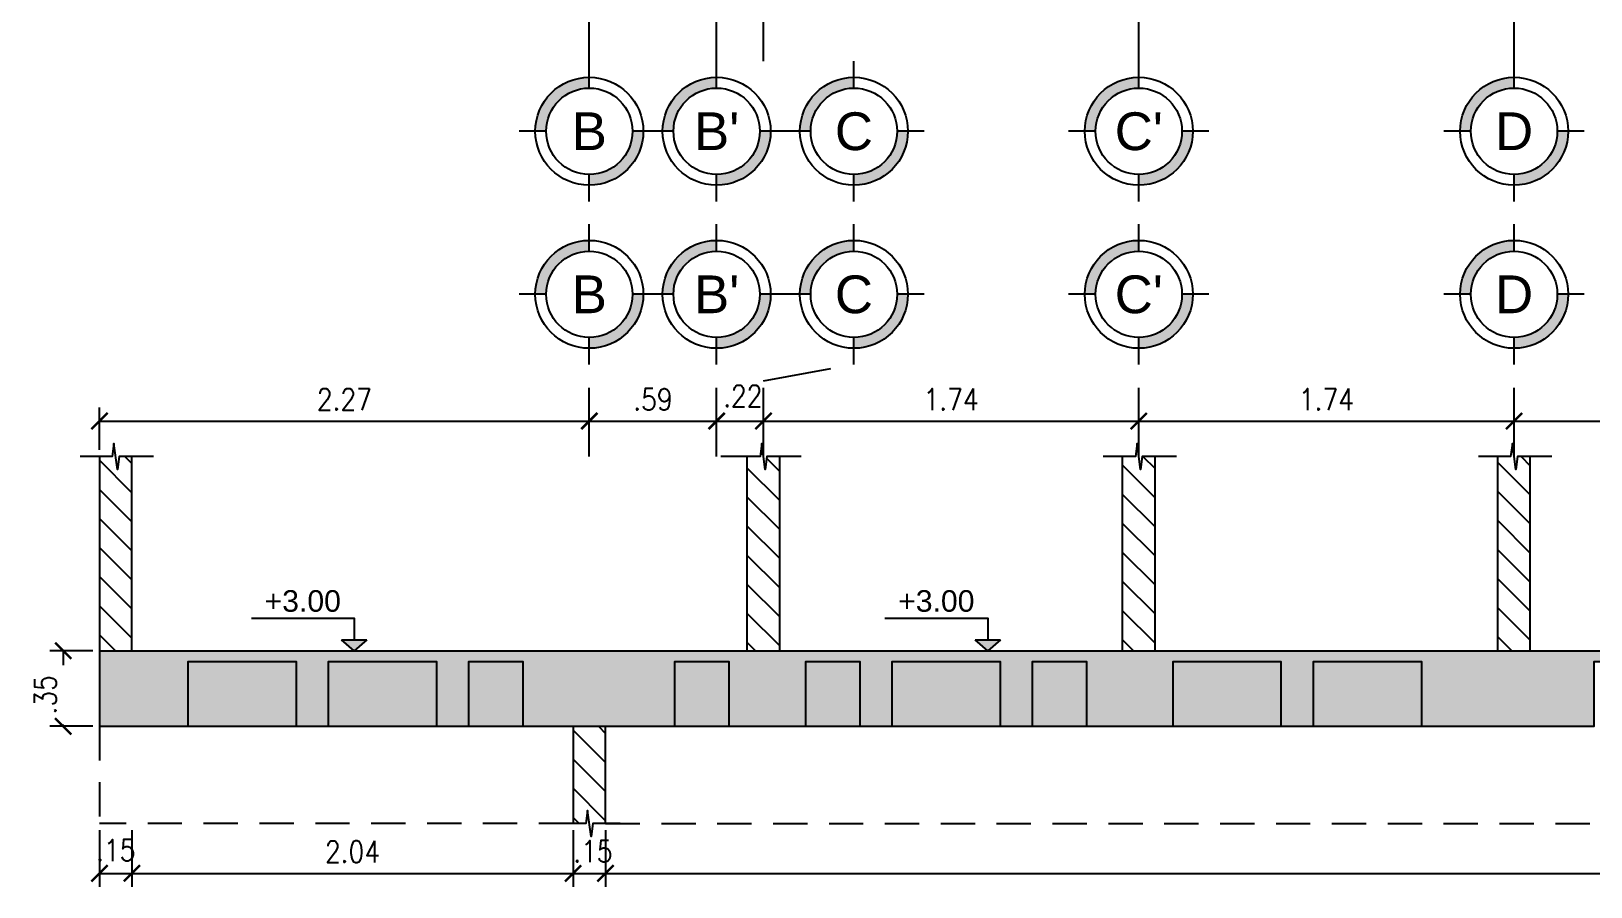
# Model space of a CAD drawing. Header units: millimetres. Extents: x -5.9 to 53.8, y -5.5 to 13.4.
# Drawn here: x -2.62 to 4.61, y -5.1 to -1.14 of the extents above; entities that cross this region are included whole.
import ezdxf
from ezdxf.enums import TextEntityAlignment as Align

# ---------------------------------------------------------------- set-up
doc = ezdxf.new("R2010")
doc.units = ezdxf.units.MM
doc.header["$LTSCALE"] = 0.05
doc.linetypes.add('DASHDOT2', pattern=[12.7, 6.35, -3.175, 0, -3.175])
doc.linetypes.add('HIDDEN2', pattern=[4.7625, 3.175, -1.5875])
for name, color, linetype in [('ACHURADO', 1, 'Continuous'), ('ACOTADO', 2, 'Continuous'), ('CANT_INVIS', 2, 'HIDDEN2'), ('CONT_CORTE', 4, 'Continuous'), ('EJES', 1, 'DASHDOT2'), ('TXT_IND', 2, 'Continuous')]:
    doc.layers.add(name, color=color, linetype=linetype)
doc.styles.add('ACOTAMIENTOS', font='romans.shx', dxfattribs={"width": 0.85})
doc.styles.add('ARIAL', font='arial.ttf')
doc.styles.get("Standard").update_dxf_attribs({"font": 'romans.shx'})
doc.dimstyles.new('ACOTA_50', dxfattribs={"dimscale": 0.05, "dimtxt": 2, "dimasz": 1.5, "dimexe": 1.25, "dimexo": 0.625, "dimgap": 1, "dimtad": 1, "dimzin": 4, "dimdsep": 46, "dimtxsty": 'ACOTAMIENTOS', "dimblk1": 'ARCHTICK', "dimblk2": 'ARCHTICK', "dimsah": 1, "dimcen": 1.5, "dimclrd": 1, "dimclre": 1, "dimclrt": 256, "dimadec": 0, "dimazin": 0, "dimtfac": 1, "dimtofl": 0, "dimtmove": 2, "dimatfit": 3, "dimfxl": 0, "dimtolj": 1, "dimtzin": 0, "dimarcsym": 0})
pattern_1 = [(135, (0, 1.44439), (-0.0673519, -0.0673519), [])]

# ---------------------------------------------------------------- blocks, each defined once
blk = doc.blocks.new('_ARCHTICK')
at = {"color": 0, "linetype": 'ByBlock', "const_width": 0.15}
blk.add_lwpolyline([(-0.5, -0.5), (0.5, 0.5)], dxfattribs=at)
blk = doc.blocks.new('*D179')
at = {"layer": 'ACOTADO', "color": 1, "lineweight": -2}
for p, q in [((-2.3321, -4.007), (-2.5315, -4.007)), ((-2.469, -4.007), (-2.469, -4.0743)), ((-2.332, -4.357), (-2.5315, -4.357)), ((-2.469, -4.357), (-2.469, -4.3483))]:
    blk.add_line(p, q, dxfattribs=at)
at = {"layer": 'DEFPOINTS', "color": 0}
for p in [(-2.469, -4.007), (-2.3009, -4.007), (-2.3007, -4.357)]:
    blk.add_point(p, dxfattribs=at)
at = {"layer": 'ACOTADO', "color": 1, "lineweight": -2, "xscale": 0.07500000000000001, "yscale": 0.07500000000000001, "zscale": 0.07500000000000001}
for p, rotation in [((-2.469, -4.007), 90), ((-2.469, -4.357), 270)]:
    blk.add_blockref('_ARCHTICK', p, dxfattribs=dict(at, rotation=rotation))
at = {"layer": 'ACOTADO', "insert": (-2.5515, -4.2113), "char_height": 0.1, "attachment_point": 5, "rotation": 90, "style": 'ACOTAMIENTOS'}
blk.add_mtext('\\A1;.35', dxfattribs=at)
blk = doc.blocks.new('Nivel-elev')
at = {"layer": 'TXT_IND'}
blk.add_hatch(color=1, dxfattribs=at).paths.add_polyline_path([(-0.0585, 0.0506), (0.0585, 0.0506), (0, 0)])
for p, q in [((0, 0), (-0.0585, 0.0506)), ((-0.0585, 0.0506), (0.0585, 0.0506)), ((0.0585, 0.0506), (0, 0))]:
    blk.add_line(p, q, dxfattribs=at)
blk.add_lwpolyline([(-0.4759, 0.1507), (0, 0.1507), (0, 0.0506)], dxfattribs=at)
blk.add_attdef('+2.85', (-0.4759, 0.1706), '', height=0.0975, dxfattribs=at)
blk = doc.blocks.new('EJE')
at = {"layer": 'EJES', "linetype": 'Continuous'}
for points in [[(-0.25, 0), (-0.2, 0, -0.414214), (0, 0.2), (0, 0.25, 0.414214)], [(0.25, 0), (0.2, 0, -0.414214), (0, -0.2), (0, -0.25, 0.414214)]]:
    blk.add_hatch(color=256, dxfattribs=at).paths.add_polyline_path(points)
at = {"layer": 'EJES', "color": 1, "linetype": 'Continuous'}
for p, q in [((0, 0.2), (0, 0.325)), ((-0.2, 0), (-0.325, 0)), ((0.325, 0), (0.2, 0)), ((0, -0.325), (0, -0.2))]:
    blk.add_line(p, q, dxfattribs=at)
at = {"layer": 'EJES', "color": 3, "linetype": 'Continuous'}
for radius in [0.25, 0.2]:
    blk.add_circle((0, 0), radius, dxfattribs=at)
at = {"layer": 'EJES', "color": 4, "linetype": 'Continuous', "style": 'ARIAL'}
blk.add_attdef('EJE', text='', height=0.175, dxfattribs=at).set_placement((0, 0), align=Align.MIDDLE_CENTER)
blk = doc.blocks.new('*D203')
at = {"layer": 'ACOTADO', "color": 1, "lineweight": -2}
for p, q in [((-2.3007, -4.8382), (-2.3007, -5.1007)), ((-2.1507, -4.8382), (-2.1507, -5.1007)), ((-2.3007, -5.0382), (-2.1507, -5.0382))]:
    blk.add_line(p, q, dxfattribs=at)
at = {"layer": 'DEFPOINTS', "color": 0}
for p in [(-2.3007, -4.8069), (-2.1507, -4.8069), (-2.1507, -5.0382)]:
    blk.add_point(p, dxfattribs=at)
at = {"layer": 'ACOTADO', "color": 1, "lineweight": -2, "xscale": 0.07500000000000001, "yscale": 0.07500000000000001, "zscale": 0.07500000000000001, "rotation": 180}
blk.add_blockref('_ARCHTICK', (-2.3007, -5.0382), dxfattribs=at)
at = {"layer": 'ACOTADO', "color": 1, "lineweight": -2, "xscale": 0.07500000000000001, "yscale": 0.07500000000000001, "zscale": 0.07500000000000001}
blk.add_blockref('_ARCHTICK', (-2.1507, -5.0382), dxfattribs=at)
at = {"layer": 'ACOTADO', "insert": (-2.2257, -4.9311), "char_height": 0.1, "attachment_point": 5, "style": 'ACOTAMIENTOS'}
blk.add_mtext('\\A1;.15', dxfattribs=at)
blk = doc.blocks.new('*D204')
at = {"layer": 'ACOTADO', "color": 1, "lineweight": -2}
for p, q in [((-2.1507, -4.8382), (-2.1507, -5.1007)), ((-0.1075, -4.8382), (-0.1075, -5.1007)), ((-2.1507, -5.0382), (-0.1075, -5.0382))]:
    blk.add_line(p, q, dxfattribs=at)
at = {"layer": 'DEFPOINTS', "color": 0}
for p in [(-2.1507, -4.8069), (-0.1075, -4.8069), (-0.1075, -5.0382)]:
    blk.add_point(p, dxfattribs=at)
at = {"layer": 'ACOTADO', "color": 1, "lineweight": -2, "xscale": 0.07500000000000001, "yscale": 0.07500000000000001, "zscale": 0.07500000000000001, "rotation": 180}
blk.add_blockref('_ARCHTICK', (-2.1507, -5.0382), dxfattribs=at)
at = {"layer": 'ACOTADO', "color": 1, "lineweight": -2, "xscale": 0.07500000000000001, "yscale": 0.07500000000000001, "zscale": 0.07500000000000001}
blk.add_blockref('_ARCHTICK', (-0.1075, -5.0382), dxfattribs=at)
at = {"layer": 'ACOTADO', "insert": (-1.1291, -4.9382), "char_height": 0.1, "attachment_point": 5, "style": 'ACOTAMIENTOS'}
blk.add_mtext('\\A1;2.04', dxfattribs=at)
blk = doc.blocks.new('*D205')
at = {"layer": 'ACOTADO', "color": 1, "lineweight": -2}
for p, q in [((-0.1075, -4.8382), (-0.1075, -5.1007)), ((0.0425, -4.8382), (0.0425, -5.1007)), ((-0.1075, -5.0382), (0.0425, -5.0382))]:
    blk.add_line(p, q, dxfattribs=at)
at = {"layer": 'DEFPOINTS', "color": 0}
for p in [(-0.1075, -4.8069), (0.0425, -4.8069), (0.0425, -5.0382)]:
    blk.add_point(p, dxfattribs=at)
at = {"layer": 'ACOTADO', "color": 1, "lineweight": -2, "xscale": 0.07500000000000001, "yscale": 0.07500000000000001, "zscale": 0.07500000000000001, "rotation": 180}
blk.add_blockref('_ARCHTICK', (-0.1075, -5.0382), dxfattribs=at)
at = {"layer": 'ACOTADO', "color": 1, "lineweight": -2, "xscale": 0.07500000000000001, "yscale": 0.07500000000000001, "zscale": 0.07500000000000001}
blk.add_blockref('_ARCHTICK', (0.0425, -5.0382), dxfattribs=at)
at = {"layer": 'ACOTADO', "insert": (-0.0163, -4.9366), "char_height": 0.1, "attachment_point": 5, "style": 'ACOTAMIENTOS'}
blk.add_mtext('\\A1;.15', dxfattribs=at)
blk = doc.blocks.new('*D206')
at = {"layer": 'ACOTADO', "color": 1, "lineweight": -2}
for p, q in [((0.0425, -4.8382), (0.0425, -5.1007)), ((12.3429, -4.8382), (12.3429, -5.1007)), ((0.0425, -5.0382), (12.3429, -5.0382))]:
    blk.add_line(p, q, dxfattribs=at)
at = {"layer": 'DEFPOINTS', "color": 0}
for p in [(0.0425, -4.8069), (12.3429, -4.8069), (12.3429, -5.0382)]:
    blk.add_point(p, dxfattribs=at)
at = {"layer": 'ACOTADO', "color": 1, "lineweight": -2, "xscale": 0.07500000000000001, "yscale": 0.07500000000000001, "zscale": 0.07500000000000001, "rotation": 180}
blk.add_blockref('_ARCHTICK', (0.0425, -5.0382), dxfattribs=at)
at = {"layer": 'ACOTADO', "color": 1, "lineweight": -2, "xscale": 0.07500000000000001, "yscale": 0.07500000000000001, "zscale": 0.07500000000000001}
blk.add_blockref('_ARCHTICK', (12.3429, -5.0382), dxfattribs=at)
at = {"layer": 'ACOTADO', "insert": (6.1927, -4.9382), "char_height": 0.1, "attachment_point": 5, "style": 'ACOTAMIENTOS'}
blk.add_mtext('\\A1;12.30', dxfattribs=at)
blk = doc.blocks.new('*D214')
at = {"layer": 'ACOTADO', "color": 1, "lineweight": -2}
for p, q in [((-2.3007, -3.0758), (-2.3007, -2.88)), ((-0.0325, -3.0758), (-0.0325, -2.88)), ((-2.3007, -2.9425), (-0.0325, -2.9425))]:
    blk.add_line(p, q, dxfattribs=at)
at = {"layer": 'DEFPOINTS', "color": 0}
for p in [(-0.0325, -2.9425), (-2.3007, -3.107), (-0.0325, -3.107)]:
    blk.add_point(p, dxfattribs=at)
at = {"layer": 'ACOTADO', "color": 1, "lineweight": -2, "xscale": 0.07500000000000001, "yscale": 0.07500000000000001, "zscale": 0.07500000000000001, "rotation": 180}
blk.add_blockref('_ARCHTICK', (-2.3007, -2.9425), dxfattribs=at)
at = {"layer": 'ACOTADO', "color": 1, "lineweight": -2, "xscale": 0.07500000000000001, "yscale": 0.07500000000000001, "zscale": 0.07500000000000001}
blk.add_blockref('_ARCHTICK', (-0.0325, -2.9425), dxfattribs=at)
at = {"layer": 'ACOTADO', "insert": (-1.1666, -2.8425), "char_height": 0.1, "attachment_point": 5, "style": 'ACOTAMIENTOS'}
blk.add_mtext('\\A1;2.27', dxfattribs=at)
blk = doc.blocks.new('*D215')
at = {"layer": 'ACOTADO', "color": 1, "lineweight": -2}
for p, q in [((-0.0325, -3.0758), (-0.0325, -2.88)), ((0.5571, -3.0758), (0.5571, -2.88)), ((-0.0325, -2.9425), (0.5571, -2.9425))]:
    blk.add_line(p, q, dxfattribs=at)
at = {"layer": 'DEFPOINTS', "color": 0}
for p in [(0.5571, -2.9425), (-0.0325, -3.107), (0.5571, -3.107)]:
    blk.add_point(p, dxfattribs=at)
at = {"layer": 'ACOTADO', "color": 1, "lineweight": -2, "xscale": 0.07500000000000001, "yscale": 0.07500000000000001, "zscale": 0.07500000000000001, "rotation": 180}
blk.add_blockref('_ARCHTICK', (-0.0325, -2.9425), dxfattribs=at)
at = {"layer": 'ACOTADO', "color": 1, "lineweight": -2, "xscale": 0.07500000000000001, "yscale": 0.07500000000000001, "zscale": 0.07500000000000001}
blk.add_blockref('_ARCHTICK', (0.5571, -2.9425), dxfattribs=at)
at = {"layer": 'ACOTADO', "insert": (0.2623, -2.8425), "char_height": 0.1, "attachment_point": 5, "style": 'ACOTAMIENTOS'}
blk.add_mtext('\\A1;.59', dxfattribs=at)
blk = doc.blocks.new('*D216')
at = {"layer": 'ACOTADO', "color": 1, "lineweight": -2}
for p, q in [((0.5571, -3.0758), (0.5571, -2.88)), ((0.774, -3.0758), (0.774, -2.88)), ((0.5571, -2.9425), (0.774, -2.9425))]:
    blk.add_line(p, q, dxfattribs=at)
at = {"layer": 'DEFPOINTS', "color": 0}
for p in [(0.774, -2.9425), (0.5571, -3.107), (0.774, -3.107)]:
    blk.add_point(p, dxfattribs=at)
at = {"layer": 'ACOTADO', "color": 1, "lineweight": -2, "xscale": 0.07500000000000001, "yscale": 0.07500000000000001, "zscale": 0.07500000000000001, "rotation": 180}
blk.add_blockref('_ARCHTICK', (0.5571, -2.9425), dxfattribs=at)
at = {"layer": 'ACOTADO', "color": 1, "lineweight": -2, "xscale": 0.07500000000000001, "yscale": 0.07500000000000001, "zscale": 0.07500000000000001}
blk.add_blockref('_ARCHTICK', (0.774, -2.9425), dxfattribs=at)
at = {"layer": 'ACOTADO', "insert": (0.6781, -2.8271), "char_height": 0.1, "attachment_point": 5, "style": 'ACOTAMIENTOS'}
blk.add_mtext('\\A1;.22', dxfattribs=at)
blk = doc.blocks.new('*D217')
at = {"layer": 'ACOTADO', "color": 1, "lineweight": -2}
for p, q in [((0.774, -3.0758), (0.774, -2.88)), ((2.5121, -3.0758), (2.5121, -2.88)), ((0.774, -2.9425), (2.5121, -2.9425))]:
    blk.add_line(p, q, dxfattribs=at)
at = {"layer": 'DEFPOINTS', "color": 0}
for p in [(2.5121, -2.9425), (0.774, -3.107), (2.5121, -3.107)]:
    blk.add_point(p, dxfattribs=at)
at = {"layer": 'ACOTADO', "color": 1, "lineweight": -2, "xscale": 0.07500000000000001, "yscale": 0.07500000000000001, "zscale": 0.07500000000000001, "rotation": 180}
blk.add_blockref('_ARCHTICK', (0.774, -2.9425), dxfattribs=at)
at = {"layer": 'ACOTADO', "color": 1, "lineweight": -2, "xscale": 0.07500000000000001, "yscale": 0.07500000000000001, "zscale": 0.07500000000000001}
blk.add_blockref('_ARCHTICK', (2.5121, -2.9425), dxfattribs=at)
at = {"layer": 'ACOTADO', "insert": (1.643, -2.8425), "char_height": 0.1, "attachment_point": 5, "style": 'ACOTAMIENTOS'}
blk.add_mtext('\\A1;1.74', dxfattribs=at)
blk = doc.blocks.new('*D218')
at = {"layer": 'ACOTADO', "color": 1, "lineweight": -2}
for p, q in [((2.5121, -3.0758), (2.5121, -2.88)), ((4.2501, -3.0758), (4.2501, -2.88)), ((2.5121, -2.9425), (4.2501, -2.9425))]:
    blk.add_line(p, q, dxfattribs=at)
at = {"layer": 'DEFPOINTS', "color": 0}
for p in [(4.2501, -2.9425), (2.5121, -3.107), (4.2501, -3.107)]:
    blk.add_point(p, dxfattribs=at)
at = {"layer": 'ACOTADO', "color": 1, "lineweight": -2, "xscale": 0.07500000000000001, "yscale": 0.07500000000000001, "zscale": 0.07500000000000001, "rotation": 180}
blk.add_blockref('_ARCHTICK', (2.5121, -2.9425), dxfattribs=at)
at = {"layer": 'ACOTADO', "color": 1, "lineweight": -2, "xscale": 0.07500000000000001, "yscale": 0.07500000000000001, "zscale": 0.07500000000000001}
blk.add_blockref('_ARCHTICK', (4.2501, -2.9425), dxfattribs=at)
at = {"layer": 'ACOTADO', "insert": (3.3811, -2.8425), "char_height": 0.1, "attachment_point": 5, "style": 'ACOTAMIENTOS'}
blk.add_mtext('\\A1;1.74', dxfattribs=at)
blk = doc.blocks.new('*D219')
at = {"layer": 'ACOTADO', "color": 1, "lineweight": -2}
for p, q in [((4.2501, -3.0758), (4.2501, -2.88)), ((5.7381, -3.0758), (5.7381, -2.88)), ((4.2501, -2.9425), (5.7381, -2.9425))]:
    blk.add_line(p, q, dxfattribs=at)
at = {"layer": 'DEFPOINTS', "color": 0}
for p in [(5.7381, -2.9425), (4.2501, -3.107), (5.7381, -3.107)]:
    blk.add_point(p, dxfattribs=at)
at = {"layer": 'ACOTADO', "color": 1, "lineweight": -2, "xscale": 0.07500000000000001, "yscale": 0.07500000000000001, "zscale": 0.07500000000000001, "rotation": 180}
blk.add_blockref('_ARCHTICK', (4.2501, -2.9425), dxfattribs=at)
at = {"layer": 'ACOTADO', "color": 1, "lineweight": -2, "xscale": 0.07500000000000001, "yscale": 0.07500000000000001, "zscale": 0.07500000000000001}
blk.add_blockref('_ARCHTICK', (5.7381, -2.9425), dxfattribs=at)
at = {"layer": 'ACOTADO', "insert": (4.9941, -2.8425), "char_height": 0.1, "attachment_point": 5, "style": 'ACOTAMIENTOS'}
blk.add_mtext('\\A1;1.49', dxfattribs=at)

msp = doc.modelspace()

# ---------------------------------------------------------------- hatches: boundary and pattern name
at = {"layer": 'ACHURADO'}
h = msp.add_hatch(dxfattribs=at)
h.set_pattern_fill('ANSI31', color=256, scale=0.03, angle=90)
h.set_pattern_definition(pattern_1)
h.paths.add_polyline_path([(-2.1507, -3.107), (-2.2097, -3.107), (-2.2177, -3.167), (-2.2337, -3.047), (-2.2417, -3.107), (-2.3007, -3.107), (-2.3007, -4.007), (-2.1507, -4.007)])
h = msp.add_hatch(dxfattribs=at)
h.set_pattern_fill('ANSI31', color=256, scale=0.03, angle=90)
h.set_pattern_definition(pattern_1)
h.paths.add_polyline_path([(0.849, -3.107), (0.79, -3.107), (0.782, -3.167), (0.766, -3.047), (0.758, -3.107), (0.699, -3.107), (0.699, -4.007), (0.849, -4.007)])
h = msp.add_hatch(dxfattribs=at)
h.set_pattern_fill('ANSI31', color=256, scale=0.03, angle=90)
h.set_pattern_definition(pattern_1)
h.paths.add_polyline_path([(2.5871, -3.107), (2.5281, -3.107), (2.5201, -3.167), (2.5041, -3.047), (2.4961, -3.107), (2.4371, -3.107), (2.4371, -4.007), (2.5871, -4.007)])
h = msp.add_hatch(dxfattribs=at)
h.set_pattern_fill('ANSI31', color=256, scale=0.03, angle=90)
h.set_pattern_definition(pattern_1)
h.paths.add_polyline_path([(4.3251, -3.107), (4.2661, -3.107), (4.2581, -3.167), (4.2421, -3.047), (4.2341, -3.107), (4.1751, -3.107), (4.1751, -4.007), (4.3251, -4.007)])
h = msp.add_hatch(color=254, dxfattribs=at)
h.dxf.hatch_style = 1
edge = h.paths.add_edge_path()
edge.add_line((15.4837, -4.057), (15.9837, -4.057))
edge.add_line((15.9837, -4.057), (15.9837, -4.357))
edge.add_line((15.9837, -4.357), (16.3837, -4.357))
edge.add_line((16.3837, -4.357), (16.3837, -4.057))
edge.add_line((16.3837, -4.057), (16.6337, -4.057))
edge.add_line((16.6337, -4.057), (16.6337, -4.357))
edge.add_line((16.6337, -4.357), (16.7837, -4.357))
edge.add_line((16.7837, -4.357), (16.7837, -4.057))
edge.add_line((16.7837, -4.057), (17.2837, -4.057))
edge.add_line((17.2837, -4.057), (17.2837, -4.357))
edge.add_line((17.2837, -4.357), (17.4337, -4.357))
edge.add_line((17.4337, -4.357), (17.4337, -4.057))
edge.add_line((17.4337, -4.057), (17.9337, -4.057))
edge.add_line((17.9337, -4.057), (17.9337, -4.357))
edge.add_line((17.9337, -4.357), (18.0837, -4.357))
edge.add_line((18.0837, -4.357), (18.0837, -4.057))
edge.add_line((18.0837, -4.057), (18.5837, -4.057))
edge.add_line((18.5837, -4.057), (18.5837, -4.357))
edge.add_line((18.5837, -4.357), (18.7337, -4.357))
edge.add_line((18.7337, -4.357), (18.7337, -4.057))
edge.add_line((18.7337, -4.057), (19.2337, -4.057))
edge.add_line((19.2337, -4.057), (19.2337, -4.357))
edge.add_line((19.2337, -4.357), (19.3837, -4.357))
edge.add_line((19.3837, -4.357), (19.3837, -4.057))
edge.add_line((19.3837, -4.057), (19.6337, -4.057))
edge.add_line((19.6337, -4.057), (19.6337, -4.357))
edge.add_line((19.6337, -4.357), (20.2837, -4.357))
edge.add_line((20.2837, -4.357), (20.2837, -4.057))
edge.add_line((20.2837, -4.057), (20.5337, -4.057))
edge.add_line((20.5337, -4.057), (20.5337, -4.357))
edge.add_line((20.5337, -4.357), (20.6837, -4.357))
edge.add_line((20.6837, -4.357), (20.6837, -4.057))
edge.add_line((20.6837, -4.057), (21.1837, -4.057))
edge.add_line((21.1837, -4.057), (21.1837, -4.357))
edge.add_line((21.1837, -4.357), (21.3337, -4.357))
edge.add_line((21.3337, -4.357), (21.3337, -4.057))
edge.add_line((21.3337, -4.057), (21.8337, -4.057))
edge.add_line((21.8337, -4.057), (21.8337, -4.357))
edge.add_line((21.8337, -4.357), (21.9837, -4.357))
edge.add_line((21.9837, -4.357), (21.9837, -4.057))
edge.add_line((21.9837, -4.057), (22.4837, -4.057))
edge.add_line((22.4837, -4.057), (22.4837, -4.357))
edge.add_line((22.4837, -4.357), (23.1944, -4.357))
edge.add_line((23.1944, -4.357), (23.1944, -4.007))
edge.add_line((23.1944, -4.007), (23.0413, -4.007))
edge.add_line((23.0413, -4.007), (23.0414, -4.007))
edge.add_line((23.0414, -4.007), (15.2641, -4.007))
edge.add_line((15.2641, -4.007), (15.2641, -3.757))
edge.add_line((15.2641, -3.757), (15.1141, -3.757))
edge.add_line((15.1141, -3.757), (15.1141, -4.007))
edge.add_line((15.1141, -4.007), (-2.3007, -4.007))
edge.add_line((-2.3007, -4.007), (-2.3007, -4.357))
edge.add_line((-2.3007, -4.357), (-1.8904, -4.357))
edge.add_line((-1.8904, -4.357), (-1.8904, -4.057))
edge.add_line((-1.8904, -4.057), (-1.3904, -4.057))
edge.add_line((-1.3904, -4.057), (-1.3904, -4.357))
edge.add_line((-1.3904, -4.357), (-1.2404, -4.357))
edge.add_line((-1.2404, -4.357), (-1.2404, -4.057))
edge.add_line((-1.2404, -4.057), (-0.7404, -4.057))
edge.add_line((-0.7404, -4.057), (-0.7404, -4.357))
edge.add_line((-0.7404, -4.357), (-0.5904, -4.357))
edge.add_line((-0.5904, -4.357), (-0.5904, -4.057))
edge.add_line((-0.5904, -4.057), (-0.3404, -4.057))
edge.add_line((-0.3404, -4.057), (-0.3404, -4.357))
edge.add_line((-0.3404, -4.357), (0.3634, -4.357))
edge.add_line((0.3634, -4.357), (0.3634, -4.057))
edge.add_line((0.3634, -4.057), (0.6134, -4.057))
edge.add_line((0.6134, -4.057), (0.6134, -4.357))
edge.add_line((0.6134, -4.357), (0.9705, -4.357))
edge.add_line((0.9705, -4.357), (0.9705, -4.057))
edge.add_line((0.9705, -4.057), (1.2205, -4.057))
edge.add_line((1.2205, -4.057), (1.2205, -4.357))
edge.add_line((1.2205, -4.357), (1.3705, -4.357))
edge.add_line((1.3705, -4.357), (1.3705, -4.057))
edge.add_line((1.3705, -4.057), (1.8705, -4.057))
edge.add_line((1.8705, -4.057), (1.8705, -4.357))
edge.add_line((1.8705, -4.357), (2.0205, -4.357))
edge.add_line((2.0205, -4.357), (2.0205, -4.057))
edge.add_line((2.0205, -4.057), (2.2705, -4.057))
edge.add_line((2.2705, -4.057), (2.2705, -4.357))
edge.add_line((2.2705, -4.357), (2.6705, -4.357))
edge.add_line((2.6705, -4.357), (2.6705, -4.057))
edge.add_line((2.6705, -4.057), (3.1705, -4.057))
edge.add_line((3.1705, -4.057), (3.1705, -4.357))
edge.add_line((3.1705, -4.357), (3.3205, -4.357))
edge.add_line((3.3205, -4.357), (3.3205, -4.057))
edge.add_line((3.3205, -4.057), (3.8205, -4.057))
edge.add_line((3.8205, -4.057), (3.8205, -4.357))
edge.add_line((3.8205, -4.357), (4.6205, -4.357))
edge.add_line((4.6205, -4.357), (4.6205, -4.057))
edge.add_line((4.6205, -4.057), (5.1205, -4.057))
edge.add_line((5.1205, -4.057), (5.1205, -4.357))
edge.add_line((5.1205, -4.357), (5.2705, -4.357))
edge.add_line((5.2705, -4.357), (5.2705, -4.057))
edge.add_line((5.2705, -4.057), (5.7705, -4.057))
edge.add_line((5.7705, -4.057), (5.7705, -4.357))
edge.add_line((5.7705, -4.357), (5.9205, -4.357))
edge.add_line((5.9205, -4.357), (5.9205, -4.057))
edge.add_line((5.9205, -4.057), (6.4205, -4.057))
edge.add_line((6.4205, -4.057), (6.4205, -4.357))
edge.add_line((6.4205, -4.357), (6.5705, -4.357))
edge.add_line((6.5705, -4.357), (6.5705, -4.057))
edge.add_line((6.5705, -4.057), (7.0705, -4.057))
edge.add_line((7.0705, -4.057), (7.0705, -4.357))
edge.add_line((7.0705, -4.357), (7.2205, -4.357))
edge.add_line((7.2205, -4.357), (7.2205, -4.057))
edge.add_line((7.2205, -4.057), (7.7205, -4.057))
edge.add_line((7.7205, -4.057), (7.7205, -4.357))
edge.add_line((7.7205, -4.357), (7.8705, -4.357))
edge.add_line((7.8705, -4.357), (7.8705, -4.057))
edge.add_line((7.8705, -4.057), (8.3705, -4.057))
edge.add_line((8.3705, -4.057), (8.3705, -4.357))
edge.add_line((8.3705, -4.357), (8.5205, -4.357))
edge.add_line((8.5205, -4.357), (8.5205, -4.057))
edge.add_line((8.5205, -4.057), (9.0205, -4.057))
edge.add_line((9.0205, -4.057), (9.0205, -4.357))
edge.add_line((9.0205, -4.357), (9.1705, -4.357))
edge.add_line((9.1705, -4.357), (9.1705, -4.057))
edge.add_line((9.1705, -4.057), (9.6705, -4.057))
edge.add_line((9.6705, -4.057), (9.6705, -4.357))
edge.add_line((9.6705, -4.357), (9.8205, -4.357))
edge.add_line((9.8205, -4.357), (9.8205, -4.057))
edge.add_line((9.8205, -4.057), (10.3205, -4.057))
edge.add_line((10.3205, -4.057), (10.3205, -4.357))
edge.add_line((10.3205, -4.357), (10.4705, -4.357))
edge.add_line((10.4705, -4.357), (10.4705, -4.057))
edge.add_line((10.4705, -4.057), (10.9705, -4.057))
edge.add_line((10.9705, -4.057), (10.9705, -4.357))
edge.add_line((10.9705, -4.357), (11.1205, -4.357))
edge.add_line((11.1205, -4.357), (11.1205, -4.057))
edge.add_line((11.1205, -4.057), (11.6205, -4.057))
edge.add_line((11.6205, -4.057), (11.6205, -4.357))
edge.add_line((11.6205, -4.357), (11.7705, -4.357))
edge.add_line((11.7705, -4.357), (11.7705, -4.057))
edge.add_line((11.7705, -4.057), (12.2705, -4.057))
edge.add_line((12.2705, -4.057), (12.2705, -4.357))
edge.add_line((12.2705, -4.357), (12.4929, -4.357))
edge.add_line((12.4929, -4.357), (12.6705, -4.357))
edge.add_line((12.6705, -4.357), (12.6705, -4.057))
edge.add_line((12.6705, -4.057), (12.9205, -4.057))
edge.add_line((12.9205, -4.057), (12.9205, -4.357))
edge.add_line((12.9205, -4.357), (13.0705, -4.357))
edge.add_line((13.0705, -4.357), (13.0705, -4.057))
edge.add_line((13.0705, -4.057), (13.5705, -4.057))
edge.add_line((13.5705, -4.057), (13.5705, -4.357))
edge.add_line((13.5705, -4.357), (13.7205, -4.357))
edge.add_line((13.7205, -4.357), (13.7205, -4.057))
edge.add_line((13.7205, -4.057), (14.2205, -4.057))
edge.add_line((14.2205, -4.057), (14.2205, -4.357))
edge.add_line((14.2205, -4.357), (14.3705, -4.357))
edge.add_line((14.3705, -4.357), (14.3705, -4.057))
edge.add_line((14.3705, -4.057), (14.8705, -4.057))
edge.add_line((14.8705, -4.057), (14.8705, -4.357))
edge.add_line((14.8705, -4.357), (15.4837, -4.357))
edge.add_line((15.4837, -4.357), (15.4837, -4.057))
h = msp.add_hatch(dxfattribs=at)
h.set_pattern_fill('AR-SAND', color=256, scale=0.001, angle=90)
h.set_pattern_definition([(127.5, (0, 1.444394), (-0.04894132, -0.00160003), [0, -0.038608, 0, -0.04318, 0, -0.041275]), (97.5, (0, 1.444394), (-0.0716825, 0.0449523), [0, -0.020828, 0, -0.034798, 0, -0.013335]), (57.5, (-2e-18, 1.41315), (-0.00014372, 0.07909924), [0, -0.0127, 0, -0.04572, 0, -0.05969]), (47.5, (-2e-18, 1.41315), (-0.0222929, 0.07635565), [0, -0.00635, 0, -0.029972, 0, -0.03429])])
h.paths.add_polyline_path([(3.8205, -4.057), (3.3205, -4.057), (3.3205, -4.357), (3.8205, -4.357)])
h.paths.add_polyline_path([(3.1705, -4.057), (2.6705, -4.057), (2.6705, -4.357), (3.1705, -4.357)])
h.paths.add_polyline_path([(2.2705, -4.057), (2.0205, -4.057), (2.0205, -4.357), (2.2705, -4.357)])
h.paths.add_polyline_path([(1.8705, -4.057), (1.3705, -4.057), (1.3705, -4.357), (1.8705, -4.357)])
h.paths.add_polyline_path([(1.2205, -4.057), (0.9705, -4.057), (0.9705, -4.357), (1.2205, -4.357)])
h.paths.add_polyline_path([(0.6134, -4.057), (0.3634, -4.057), (0.3634, -4.357), (0.6134, -4.357)])
h.paths.add_polyline_path([(-0.3404, -4.057), (-0.5904, -4.057), (-0.5904, -4.357), (-0.3404, -4.357)])
h.paths.add_polyline_path([(-0.7404, -4.057), (-1.2404, -4.057), (-1.2404, -4.357), (-0.7404, -4.357)])
h.paths.add_polyline_path([(-1.3904, -4.057), (-1.8904, -4.057), (-1.8904, -4.357), (-1.3904, -4.357)])
h = msp.add_hatch(dxfattribs=at)
h.set_pattern_fill('ANSI31', color=256, scale=0.03, angle=90)
h.set_pattern_definition(pattern_1)
h.paths.add_polyline_path([(0.0425, -4.357), (-0.1075, -4.357), (-0.1075, -4.8069), (-0.0485, -4.8069), (-0.0405, -4.7469), (-0.0245, -4.8669), (-0.0165, -4.8069), (0.0425, -4.8069)])

# ---------------------------------------------------------------- linework, layer by layer
at = {"layer": 'CANT_INVIS', "color": 7}
msp.add_line((0.0425, -4.8069), (23.0436, -4.8069), dxfattribs=at)
for points in [[(-2.3007, -4.357), (-2.3007, -4.8069)], [(-0.1075, -4.8069), (-2.3007, -4.8069)]]:
    msp.add_lwpolyline(points, dxfattribs=at)
at = {"layer": 'CONT_CORTE'}
for p, q in [((-2.3007, -3.107), (-2.3007, -4.357)), ((-2.1507, -4.007), (-2.1507, -3.107)), ((0.699, -4.007), (0.699, -3.107)), ((0.849, -4.007), (0.849, -3.107)), ((2.4371, -4.007), (2.4371, -3.107)), ((2.5871, -4.007), (2.5871, -3.1069)), ((4.1751, -4.007), (4.1751, -3.107)), ((4.3251, -4.007), (4.3251, -3.1069)), ((-2.3007, -4.007), (15.1141, -4.007)), ((-0.3404, -4.357), (0.3634, -4.357)), ((-0.1075, -4.357), (-0.1075, -4.8069)), ((0.0425, -4.8069), (0.0425, -4.357))]:
    msp.add_line(p, q, dxfattribs=at)
at = {"layer": 'CONT_CORTE', "color": 1}
for p, q in [((-1.8904, -4.357), (-1.3904, -4.357)), ((-1.2404, -4.357), (-0.7404, -4.357)), ((-0.5904, -4.357), (-0.3404, -4.357)), ((0.3634, -4.357), (0.6134, -4.357)), ((0.9705, -4.357), (1.2205, -4.357)), ((1.3705, -4.357), (1.8705, -4.357)), ((2.0205, -4.357), (2.2705, -4.357)), ((2.6705, -4.357), (3.1705, -4.357)), ((3.3205, -4.357), (3.8205, -4.357))]:
    msp.add_line(p, q, dxfattribs=at)
for points in [[(-2.0507, -3.107), (-2.2097, -3.107), (-2.2177, -3.167), (-2.2337, -3.047), (-2.2417, -3.107), (-2.3907, -3.107)], [(0.949, -3.107), (0.79, -3.107), (0.782, -3.167), (0.766, -3.047), (0.758, -3.107), (0.5765, -3.107)], [(2.6871, -3.107), (2.5281, -3.107), (2.5201, -3.167), (2.5041, -3.047), (2.4961, -3.107), (2.3471, -3.107)], [(4.4251, -3.107), (4.2661, -3.107), (4.2581, -3.167), (4.2421, -3.047), (4.2341, -3.107), (4.0851, -3.107)], [(0.11, -4.8069), (-0.0165, -4.8069), (-0.0245, -4.8669), (-0.0405, -4.7469), (-0.0485, -4.8069), (-0.1975, -4.8069)]]:
    msp.add_lwpolyline(points, dxfattribs=at)
at = {"layer": 'CONT_CORTE'}
for points in [[(-2.3007, -4.357), (-1.8904, -4.357), (-1.8904, -4.057), (-1.3904, -4.057), (-1.3904, -4.357)], [(-1.3904, -4.357), (-1.2404, -4.357), (-1.2404, -4.057), (-0.7404, -4.057), (-0.7404, -4.357)], [(-0.7404, -4.357), (-0.5904, -4.357), (-0.5904, -4.057), (-0.3404, -4.057), (-0.3404, -4.357)], [(0.3634, -4.357), (0.3634, -4.357), (0.3634, -4.057), (0.6134, -4.057), (0.6134, -4.357)], [(0.6134, -4.357), (0.9705, -4.357), (0.9705, -4.057), (1.2205, -4.057), (1.2205, -4.357)], [(1.2205, -4.357), (1.3705, -4.357), (1.3705, -4.057), (1.8705, -4.057), (1.8705, -4.357)], [(1.8705, -4.357), (2.0205, -4.357), (2.0205, -4.057), (2.2705, -4.057), (2.2705, -4.357)], [(2.2705, -4.357), (2.6705, -4.357), (2.6705, -4.057), (3.1705, -4.057), (3.1705, -4.357)], [(3.1705, -4.357), (3.3205, -4.357), (3.3205, -4.057), (3.8205, -4.057), (3.8205, -4.357)], [(3.8205, -4.357), (4.6205, -4.357), (4.6205, -4.057), (5.1205, -4.057), (5.1205, -4.357)]]:
    msp.add_lwpolyline(points, dxfattribs=at)
at = {"layer": 'EJES'}
for p, q in [((-0.0325, -1.275), (-0.0325, -0.075)), ((0.5571, -1.275), (0.5571, -0.075)), ((2.5121, -1.275), (2.5121, -0.075)), ((4.2501, -1.275), (4.2501, -0.075)), ((-0.0325, -3.107), (-0.0325, -2.6806)), ((0.5571, -3.107), (0.5571, -2.6806)), ((2.5121, -3.107), (2.5121, -2.6806)), ((4.2501, -3.107), (4.2501, -2.6806))]:
    msp.add_line(p, q, dxfattribs=at)
for points in [[(0.774, -1.275), (0.774, -0.075)], [(0.774, -3.107), (0.774, -2.7562), (1.1928, -2.6806)]]:
    msp.add_lwpolyline(points, dxfattribs=at)

# ---------------------------------------------------------------- block references
for p, values in [((-0.0325, -1.6), {'EJE': 'B'}), ((0.5571, -1.6), {'EJE': "B'"}), ((1.1928, -1.6), {'EJE': 'C'}), ((2.5121, -1.6), {'EJE': "C'"}), ((4.2501, -1.6), {'EJE': 'D'}), ((-0.0325, -2.3556), {'EJE': 'B'}), ((0.5571, -2.3556), {'EJE': "B'"}), ((1.1928, -2.3556), {'EJE': 'C'}), ((2.5121, -2.3556), {'EJE': "C'"}), ((4.2501, -2.3556), {'EJE': 'D'})]:
    msp.add_blockref('EJE', p, dxfattribs=at).add_auto_attribs(values)
at = {"layer": 'TXT_IND'}
ref = msp.add_blockref('Nivel-elev', (-1.1216, -4.007), dxfattribs=at)
ref.add_attrib('+2.85', '+3.00', dxfattribs={"height": 0.1, "style": 'ARIAL'}).set_placement((-1.3596, -3.8563), align=Align.BOTTOM_CENTER)
ref = msp.add_blockref('Nivel-elev', (1.8124, -4.007), dxfattribs=at)
ref.add_attrib('+2.85', '+3.00', dxfattribs={"height": 0.1, "style": 'ARIAL'}).set_placement((1.5744, -3.8563), align=Align.BOTTOM_CENTER)

# ---------------------------------------------------------------- dimensions: what is measured, and where the dimension line sits
at = {"layer": 'ACOTADO'}
dim = msp.add_aligned_dim(p1=(-2.3007, -3.107), p2=(-0.0325, -3.107), distance=0.1645, dimstyle='ACOTA_50', dxfattribs=at)
dim.commit()
dim.dimension.update_dxf_attribs({"geometry": '*D214', "text_midpoint": (-1.1666, -2.8425)})
for base, p1, p2, picture, middle in [((0.5571, -2.9425), (-0.0325, -3.107), (0.5571, -3.107), '*D215', (0.2623, -2.8425)), ((2.5121, -2.9425), (0.774, -3.107), (2.5121, -3.107), '*D217', (1.643, -2.8425)), ((4.2501, -2.9425), (2.5121, -3.107), (4.2501, -3.107), '*D218', (3.3811, -2.8425)), ((5.7381, -2.9425), (4.2501, -3.107), (5.7381, -3.107), '*D219', (4.9941, -2.8425)), ((-0.1075, -5.0382), (-2.1507, -4.8069), (-0.1075, -4.8069), '*D204', (-1.1291, -4.9382)), ((12.3429, -5.0382), (0.0425, -4.8069), (12.3429, -4.8069), '*D206', (6.1927, -4.9382))]:
    dim = msp.add_linear_dim(base=base, p1=p1, p2=p2, angle=180, dimstyle='ACOTA_50', dxfattribs=at)
    dim.commit()
    dim.dimension.update_dxf_attribs({"geometry": picture, "text_midpoint": middle})
for base, p1, p2, angle, picture, middle, dimtype in [((0.774, -2.9425), (0.5571, -3.107), (0.774, -3.107), 180, '*D216', (0.6781, -2.8271), 160), ((-2.469, -4.007), (-2.3007, -4.357), (-2.3009, -4.007), 90, '*D179', (-2.5515, -4.2113), 160), ((-2.1507, -5.0382), (-2.3007, -4.8069), (-2.1507, -4.8069), 0, '*D203', (-2.2257, -4.9311), 161), ((0.0425, -5.0382), (-0.1075, -4.8069), (0.0425, -4.8069), 180, '*D205', (-0.0163, -4.9366), 160)]:
    dim = msp.add_linear_dim(base=base, p1=p1, p2=p2, angle=angle, dimstyle='ACOTA_50', dxfattribs=at)
    dim.commit()
    dim.dimension.update_dxf_attribs({"geometry": picture, "text_midpoint": middle, "dimtype": dimtype})

doc.saveas('drawing.dxf')
